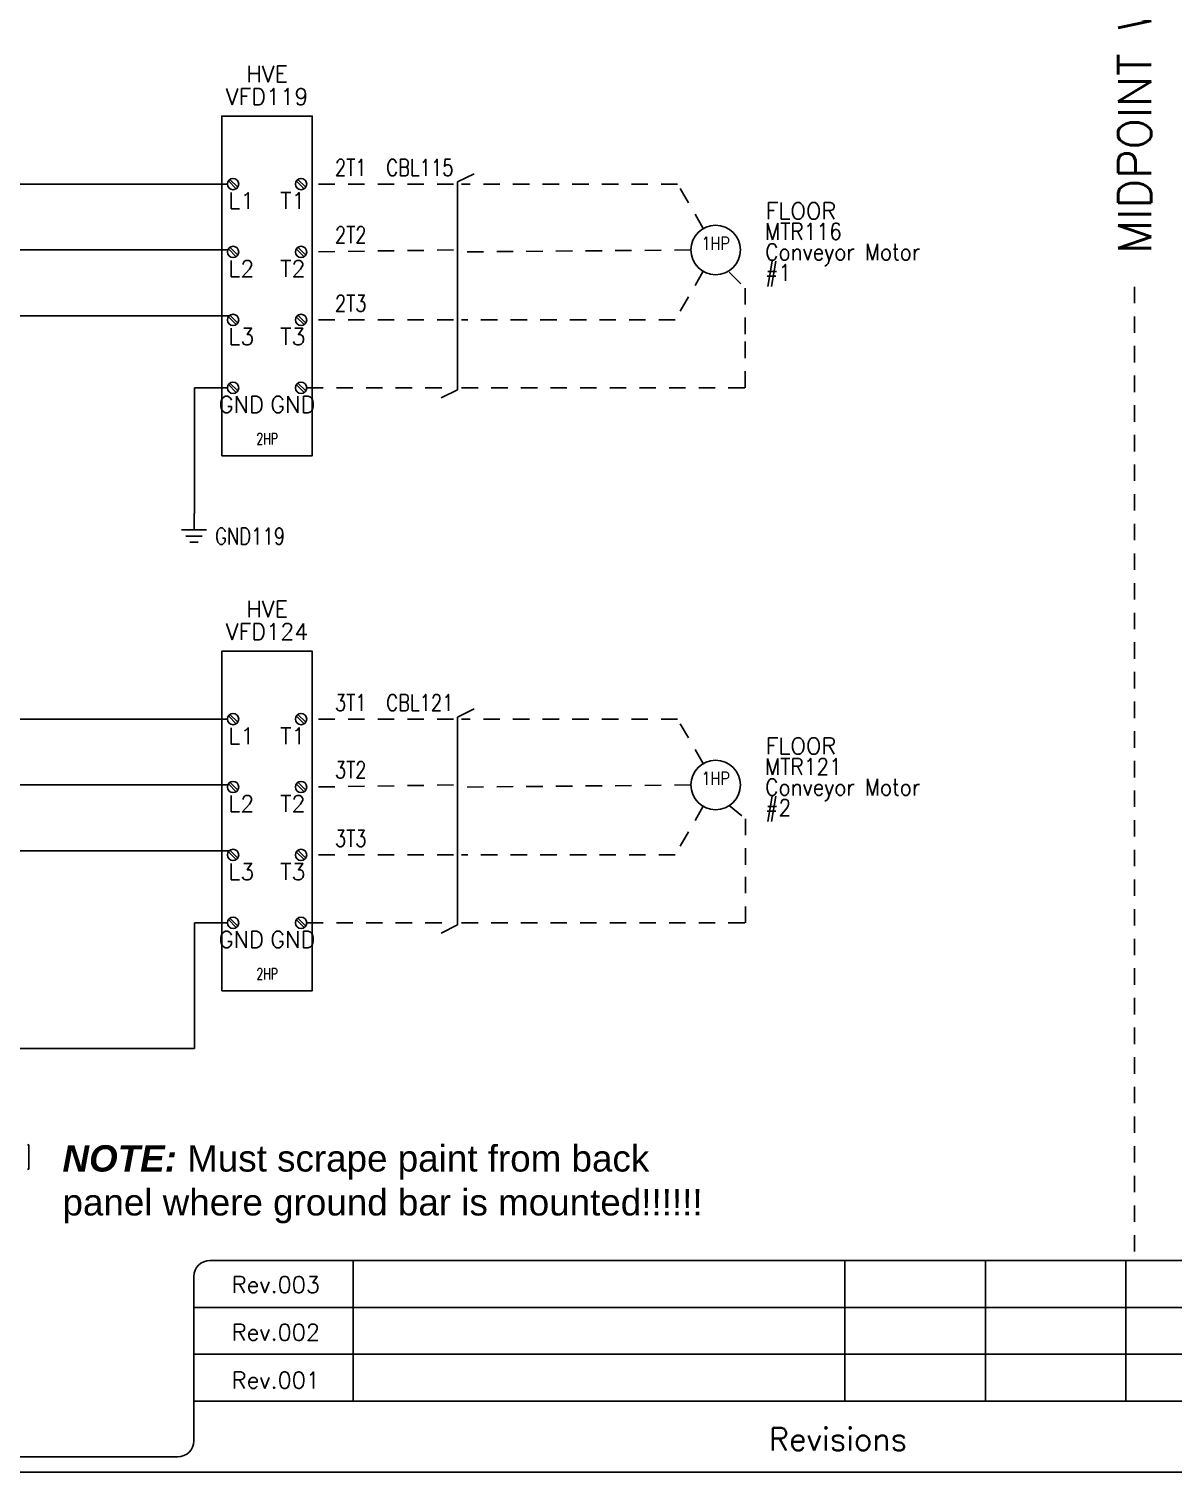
# Model space of a CAD drawing. Header units: inches. Extents: x 0 to 34.2, y 0 to 22.
# Drawn here: x 8.74 to 17.43, y -0.04 to 10.91 of the extents above; entities that cross this region are included whole.
import ezdxf
from ezdxf.enums import TextEntityAlignment as Align

# ---------------------------------------------------------------- set-up
doc = ezdxf.new("R2010")
doc.units = ezdxf.units.IN
doc.header["$MEASUREMENT"] = 0
doc.linetypes.add('HIDDEN2', pattern=[0.1875, 0.125, -0.0625])
doc.linetypes.add('SLD-Solid', pattern=[0])
for name, color, linetype in [('BRN_12AWG', 44, 'Continuous'), ('DESC', 150, 'Continuous'), ('GRN_14AWG', 3, 'Continuous'), ('LINK', 9, 'Continuous'), ('LOC', 8, 'Continuous'), ('MISC', 7, 'Continuous'), ('ORG_12AWG', 40, 'Continuous'), ('SYMS', 7, 'Continuous'), ('TAGS', 1, 'Continuous'), ('TERMS', 3, 'Continuous'), ('WIRENO', 3, 'Continuous'), ('YEL_12AWG', 2, 'Continuous')]:
    doc.layers.add(name, color=color, linetype=linetype)
doc.layers.add('MidPoint', color=210, linetype='HIDDEN2', plot=False)
doc.styles.add('Fields', font='simplex.shx', dxfattribs={"height": 0.185})
doc.styles.get("Standard").update_dxf_attribs({"font": 'arial.ttf'})
doc.styles.add('Title_Block', font='simplex.shx', dxfattribs={"height": 0.185})
doc.styles.add('WD', font='romans.shx', dxfattribs={"height": 0.185})

# ---------------------------------------------------------------- blocks, each defined once
blk = doc.blocks.new('RG_Master_Ver_4_2_2')
at = {"color": 3}
for p, q in [((10.12, 1.563), (34.15, 1.563)), ((11.207, 1.563), (11.207, 0.496)), ((14.942, 1.563), (14.942, 0.496)), ((16.009, 1.563), (16.009, 0.496)), ((17.076, 1.563), (17.076, 0.496)), ((9.998, 1.441), (9.998, 0.194)), ((9.998, 1.207), (19.566, 1.207)), ((9.998, 0.852), (19.566, 0.852)), ((9.998, 0.496), (19.566, 0.496)), ((0.247, 0.072), (9.875, 0.072))]:
    blk.add_line(p, q, dxfattribs=at)
blk.add_lwpolyline([(0, -0.044), (34.25, -0.044), (34.25, 21.956), (0, 21.956)], close=True, dxfattribs=at)
for centre, start, end in [((10.12, 1.441), 90, 180), ((9.875, 0.194), 270, 360)]:
    blk.add_arc(centre, 0.122, start, end, dxfattribs=at)
at = {"layer": 'MidPoint'}
blk.add_line((17.141, 8.956), (17.141, 1.581), dxfattribs=at)
at = {"style": 'Title_Block'}
for s, width, heights, insert, char_height, attachment_point in [('\\pxqc;Rev.003', 1.24498, [0], (9.998, 1.442), 0.125, 1), ('\\pxqc;Rev.002', 1.24498, [0], (9.998, 1.08), 0.125, 1), ('\\pxqc;Rev.001', 1.24498, [0], (9.998, 0.717), 0.125, 1), ('\\pxqc;Revisions', 9.42628, [0.392], (14.889, 0.206), 0.17145, 5)]:
    blk.add_mtext_dynamic_manual_height_columns(s, width=width, gutter_width=0.857, heights=heights, dxfattribs=dict(at, insert=insert, char_height=char_height, attachment_point=attachment_point))
at = {"style": 'Fields'}
for tag, p in [('DESCRIPTION_3', (13.116, 1.307)), ('DRN_3', (15.472, 1.307)), ('CHK_3', (16.529, 1.307)), ('APP_3', (17.552, 1.307)), ('DATE_3', (18.829, 1.307)), ('CUSTOMER', (28.997, 1.214)), ('DRAWING_DESC', (32.229, 1.246)), ('DESCRIPTION_2', (13.116, 0.951)), ('DRN_2', (15.472, 0.951)), ('CHK_2', (16.529, 0.951)), ('APP_2', (17.552, 0.951)), ('DATE_2', (18.829, 0.951)), ('SIZE', (30.715, 0.894)), ('DRAWING_#', (32.125, 0.894)), ('REV', (33.543, 0.894)), ('DESCRIPTION_1', (13.116, 0.596)), ('DRN_1', (15.472, 0.596)), ('CHK_1', (16.529, 0.596)), ('APP_1', (17.552, 0.596)), ('DATE_1', (18.829, 0.596)), ('PROJECT_#', (28.981, 0.581)), ('DRN_BY', (30.875, 0.524)), ('CHK_BY', (31.762, 0.524)), ('APP_BY', (32.75, 0.524)), ('SCALE', (33.652, 0.524)), ('PROJECT_NAME', (29.021, 0.176)), ('SHEETNUM', (32.753, 0.176)), ('TTL_SHTS', (33.547, 0.176))]:
    blk.add_attdef(tag, text='', height=0.125, dxfattribs=at).set_placement(p, align=Align.CENTER)
at = {"style": 'Fields', "flags": 9}
blk.add_attdef('WD_TB', (9.953, 0.194), '', height=0.0638, dxfattribs=at)
at = {"layer": 'MidPoint', "insert": (17.016, 9.206), "char_height": 0.25, "attachment_point": 1, "rotation": 90, "style": 'Fields'}
blk.add_mtext_dynamic_manual_height_columns('MIDPOINT WILL NOT PRINT', width=5.375, gutter_width=0.575, heights=[0], dxfattribs=at)
blk = doc.blocks.new('HDV1_GND_BAR9')
at = {"color": 7, "linetype": 'SLD-Solid', "lineweight": 25}
blk.add_line((2.557, 0.184), (2.557, 0.013), dxfattribs=at)
for centre, start, end in [((2.547, 0.184), 0, 90), ((2.547, 0.013), 270, 0)]:
    blk.add_arc(centre, 0.0102, start, end, dxfattribs=at)
at = {"style": 'WD', "width": 0.7}
for tag, p in [('INST', (0, 1.045)), ('LOC', (0, 0.875)), ('DESC1', (0, 0.719)), ('DESC2', (0, 0.562)), ('DESC3', (0, 0.415)), ('XREF', (1.188, -0.188))]:
    blk.add_attdef(tag, text='', height=0.125, dxfattribs=at).set_placement(p, align=Align.CENTER)
at = {"style": 'WD'}
blk.add_attdef('TAG1', text='', height=0.125, dxfattribs=at).set_placement((0, 0.25), align=Align.CENTER)
for tag, p, height, flags in [('FAMILY', (2.455, 0.34), 0.01, 9), ('X0TERM01', (0.362, 0.094), 0.005, 1), ('X0TERM02', (0.594, 0.092), 0.005, 1), ('X0TERM03', (0.824, 0.097), 0.005, 1), ('X0TERM04', (1.049, 0.097), 0.005, 1), ('X0TERM05', (1.278, 0.097), 0.005, 1), ('X0TERM06', (1.511, 0.099), 0.005, 1), ('X0TERM07', (1.743, 0.099), 0.005, 1), ('X0TERM08', (1.972, 0.097), 0.005, 1), ('X0TERM09', (2.192, 0.097), 0.005, 1)]:
    blk.add_attdef(tag, p, '', height=height, dxfattribs=dict(at, flags=flags))
at = {"style": 'WD', "flags": 9}
for tag, p in [('ASSYCODE', (2.48, 0.259)), ('MFG', (2.478, 0.276)), ('CAT', (2.48, 0.296))]:
    blk.add_attdef(tag, text='', height=0.01, dxfattribs=at).set_placement(p, align=Align.CENTER)
at = {"style": 'WD', "width": 0.8}
for tag, p in [('TERM01', (0.425, 0.094)), ('TERM02', (0.657, 0.092)), ('TERM03', (0.886, 0.097)), ('TERM04', (1.111, 0.097)), ('TERM05', (1.341, 0.097)), ('TERM06', (1.573, 0.099)), ('TERM07', (1.805, 0.099)), ('TERM08', (2.035, 0.097)), ('TERM09', (2.255, 0.097))]:
    blk.add_attdef(tag, text='', height=0.125, dxfattribs=at).set_placement(p, align=Align.MIDDLE_LEFT)
blk = doc.blocks.new('HDV1_VFD001')
for p, q in [((0.573, 3.535), (0.66, 3.448)), ((0.59, 3.552), (0.677, 3.465)), ((1.323, 3.535), (1.41, 3.448)), ((1.34, 3.552), (1.427, 3.465)), ((0.573, 2.785), (0.66, 2.698)), ((0.59, 2.802), (0.677, 2.715)), ((1.323, 2.785), (1.41, 2.698)), ((1.34, 2.802), (1.427, 2.715)), ((0.573, 2.035), (0.66, 1.948)), ((0.59, 2.052), (0.677, 1.965)), ((1.323, 2.035), (1.41, 1.948)), ((1.34, 2.052), (1.427, 1.965)), ((0.573, 1.285), (0.66, 1.198)), ((0.59, 1.302), (0.677, 1.215)), ((1.323, 1.285), (1.41, 1.198)), ((1.34, 1.302), (1.427, 1.215))]:
    blk.add_line(p, q)
blk.add_lwpolyline([(0.5, 0.5), (1.5, 0.5), (1.5, 4.25), (0.5, 4.25)], close=True)
for centre in [(0.625, 3.5), (1.375, 3.5), (0.625, 2.75), (1.375, 2.75), (0.625, 2), (1.375, 2), (0.625, 1.25), (1.375, 1.25)]:
    blk.add_circle(centre, 0.0625)
at = {"style": 'WD', "width": 0.7}
for tag, p in [('LOC', (1, 4.625)), ('DESC1', (1, 4)), ('DESC2', (1, 3.812)), ('DESC3', (1, 3.665)), ('RATING1', (1, 0.625)), ('INST', (1, 0.25)), ('XREF', (1, 0))]:
    blk.add_attdef(tag, text='', height=0.125, dxfattribs=at).set_placement(p, align=Align.CENTER)
at = {"style": 'WD'}
blk.add_attdef('TAG1', text='', height=0.125, dxfattribs=at).set_placement((1, 4.375), align=Align.CENTER)
for tag, p, flags in [('X4TERM01', (0.562, 3.5), 1), ('X1TERM05', (1.438, 3.5), 1), ('FAMILY', (0.955, 3.09), 9), ('X4TERM02', (0.562, 2.75), 1), ('X1TERM06', (1.438, 2.75), 1), ('X4TERM03', (0.562, 2), 1), ('X1TERM07', (1.438, 2), 1), ('X4TERM04', (0.562, 1.25), 1), ('X1TERM08', (1.438, 1.25), 1)]:
    blk.add_attdef(tag, p, '', height=0.01, dxfattribs=dict(at, flags=flags))
at = {"style": 'WD', "width": 0.8}
for tag, p in [('TERM01', (0.625, 3.406)), ('TERM05', (1.375, 3.406)), ('TERM02', (0.625, 2.656)), ('TERM06', (1.375, 2.656)), ('TERM03', (0.625, 1.906)), ('TERM07', (1.375, 1.906)), ('TERM04', (0.625, 1.156)), ('TERM08', (1.375, 1.156))]:
    blk.add_attdef(tag, text='', height=0.125, dxfattribs=at).set_placement(p, align=Align.TOP_CENTER)
at = {"style": 'WD', "flags": 9}
for tag, p in [('MFG', (0.978, 3.026)), ('CAT', (0.98, 3.046)), ('ASSYCODE', (0.98, 3.009))]:
    blk.add_attdef(tag, text='', height=0.01, dxfattribs=at).set_placement(p, align=Align.CENTER)
blk = doc.blocks.new('HMO13')
blk.add_circle((0, 0), 0.188)
at = {"style": 'WD'}
for tag, p, width in [('INST', (0.381, 0.403), 0.7), ('LOC', (0.381, 0.234), 0.7), ('TAG1', (0.375, 0.077), 0.9), ('DESC1', (0.376, -0.079), 0.9), ('DESC2', (0.376, -0.235), 0.9), ('DESC3', (0.376, -0.391), 0.9), ('RATING3', (0.375, -0.548), 0.8), ('RATING4', (0.375, -0.704), 0.8), ('WDTAGALT', (0.375, -0.875), 0.7)]:
    blk.add_attdef(tag, p, '', height=0.125, dxfattribs=dict(at, width=width))
at = {"style": 'WD', "flags": 1}
for tag, p in [('X0TERM01', (-0.094, 0.162)), ('X4TERM02', (-0.188, 0)), ('X0TERM03', (-0.094, -0.162)), ('X0TERM04', (0.133, -0.133))]:
    blk.add_attdef(tag, p, '', height=0.0125, dxfattribs=at)
at = {"linetype": 'Continuous', "style": 'WD', "flags": 9}
blk.add_attdef('ASSYCODE', text='', height=0.01, dxfattribs=at).set_placement((0, 0.125), align=Align.CENTER)
at = {"style": 'WD', "flags": 9}
blk.add_attdef('FAMILY', text='', height=0.01, dxfattribs=at).set_placement((-0.005, 0.17), align=Align.CENTER)
at = {"linetype": 'Continuous', "style": 'WD', "flags": 1}
for tag, p in [('MFG', (0, 0.14)), ('CAT', (0, 0.159))]:
    blk.add_attdef(tag, text='', height=0.01, dxfattribs=at).set_placement(p, align=Align.MIDDLE)
at = {"style": 'WD', "width": 0.8}
blk.add_attdef('RATING1', text='', height=0.1, dxfattribs=at).set_placement((0, 0), align=Align.CENTER)
blk.add_attdef('RATING2', text='', height=0.1, dxfattribs=at).set_placement((0, -0.031), align=Align.TOP_CENTER)
blk = doc.blocks.new('HDV1_GND_TMK')
for p, q in [((0, 0.125), (0, 0.25)), ((0.094, 0.125), (-0.094, 0.125)), ((0.062, 0.078), (-0.062, 0.078)), ((0.031, 0.031), (-0.031, 0.031))]:
    blk.add_line(p, q)
at = {"style": 'WD', "width": 0.8}
for tag, p in [('INST', (0.16, 0.39)), ('LOC', (0.16, 0.233)), ('TAG1', (0.16, 0.077)), ('DESC1', (0.16, -0.079))]:
    blk.add_attdef(tag, text='', height=0.125, dxfattribs=at).set_placement(p, align=Align.MIDDLE_LEFT)
at = {"style": 'WD', "flags": 1}
blk.add_attdef('X2TERM01', (0, 0.25), '', height=0.005, dxfattribs=at)
for tag in ['ASSYCODE', 'CAT', 'MFG', 'FAMILY']:
    blk.add_attdef(tag, (0.535, -0.048), '', height=0.01, rotation=270, dxfattribs=at)
blk = doc.blocks.new('HW01_5')
blk.add_line((0.125, 0.078), (0, 0.016))
at = {"style": 'WD', "width": 0.7, "flags": 1}
for tag, p in [('INST', (0, 0.388)), ('LOC', (0, 0.219))]:
    blk.add_attdef(tag, text='', height=0.125, dxfattribs=at).set_placement(p, align=Align.CENTER)
at = {"style": 'WD', "width": 0.8}
blk.add_attdef('TAG1', text='', height=0.125, dxfattribs=at).set_placement((-0.031, 0.062), align=Align.RIGHT)
at = {"style": 'WD', "flags": 9}
blk.add_attdef('FAMILY', text='', height=0.01, dxfattribs=at).set_placement((0.023, 0.118), align=Align.CENTER)
at = {"style": 'WD', "width": 0.8}
blk.add_attdef('RATING1', (0.156, 0.062), '', height=0.125, dxfattribs=at)
at = {"color": 7, "style": 'WD'}
for tag, p in [('X4_TINY_DOT_DONT_REMOVE', (-0.031, 0)), ('X1_TINY_DOT_DONT_REMOVE', (0.031, 0))]:
    blk.add_attdef(tag, p, '', height=0.0001, dxfattribs=at)
at = {"style": 'WD', "flags": 1}
for tag, p, height in [('X4TERM01', (-0.031, 0), 0.0125), ('X8LINK', (0, 0.016), 0.005), ('X1TERM01', (0.031, 0), 0.0125)]:
    blk.add_attdef(tag, p, '', height=height, dxfattribs=at)
at = {"linetype": 'Continuous', "style": 'WD', "flags": 9}
blk.add_attdef('ASSYCODE', text='', height=0.01, dxfattribs=at).set_placement((0.029, 0.042), align=Align.CENTER)
at = {"style": 'WD', "width": 0.8, "flags": 1}
blk.add_attdef('MFG', text='', height=0.0938, dxfattribs=at).set_placement((-0.125, -0.031), align=Align.TOP_RIGHT)
blk.add_attdef('CAT', text='', height=0.0938, dxfattribs=at).set_placement((0.031, -0.031), align=Align.TOP_LEFT)
at = {"style": 'WD', "width": 0.7, "flags": 1}
for tag, p in [('XREF', (0.062, -0.3)), ('DESC1', (0.062, -0.456)), ('DESC2', (0.062, -0.613)), ('DESC3', (0.062, -0.769))]:
    blk.add_attdef(tag, p, '', height=0.125, dxfattribs=at)
blk = doc.blocks.new('HW02_5B')
at = {"style": 'WD', "width": 0.7, "flags": 1}
for tag, p in [('INST', (0, 0.388)), ('LOC', (0, 0.219))]:
    blk.add_attdef(tag, text='', height=0.125, dxfattribs=at).set_placement(p, align=Align.CENTER)
at = {"style": 'WD', "width": 0.8}
blk.add_attdef('TAG2', text='', height=0.125, dxfattribs=at).set_placement((-0.062, 0.062), align=Align.RIGHT)
at = {"style": 'WD', "flags": 9}
blk.add_attdef('FAMILY', text='', height=0.01, dxfattribs=at).set_placement((0.023, 0.118), align=Align.CENTER)
at = {"style": 'WD', "width": 0.8}
blk.add_attdef('RATING1', (0.094, 0.062), '', height=0.125, dxfattribs=at)
at = {"color": 7, "style": 'WD'}
for tag, p in [('X4_TINY_DOT_DONT_REMOVE', (-0.031, 0)), ('X1_TINY_DOT_DONT_REMOVE', (0.031, 0))]:
    blk.add_attdef(tag, p, '', height=0.0001, dxfattribs=at)
at = {"style": 'WD', "flags": 1}
for tag, p, height in [('X4TERM01', (-0.031, 0), 0.0125), ('X2LINK', (0, 0), 0.01), ('X8LINK', (0, 0), 0.005), ('X1TERM01', (0.031, 0), 0.0125)]:
    blk.add_attdef(tag, p, '', height=height, dxfattribs=at)
at = {"style": 'WD', "width": 0.7, "flags": 1}
for tag, p in [('XREF', (0.062, -0.206)), ('DESC1', (0.062, -0.363)), ('DESC2', (0.062, -0.519)), ('DESC3', (0.062, -0.675))]:
    blk.add_attdef(tag, p, '', height=0.125, dxfattribs=at)
blk = doc.blocks.new('HW02_5')
blk.add_line((0, -0.016), (-0.125, -0.078))
at = {"style": 'WD', "width": 0.7, "flags": 1}
for tag, p in [('INST', (0, 0.388)), ('LOC', (0, 0.219)), ('XREF', (0, -0.3)), ('DESC1', (0, -0.456)), ('DESC2', (0, -0.613)), ('DESC3', (0, -0.769))]:
    blk.add_attdef(tag, text='', height=0.125, dxfattribs=at).set_placement(p, align=Align.CENTER)
at = {"style": 'WD', "width": 0.8}
blk.add_attdef('TAG2', text='', height=0.125, dxfattribs=at).set_placement((-0.062, 0.062), align=Align.RIGHT)
at = {"style": 'WD', "flags": 9}
blk.add_attdef('FAMILY', text='', height=0.01, dxfattribs=at).set_placement((0.023, 0.118), align=Align.CENTER)
at = {"style": 'WD', "width": 0.8}
blk.add_attdef('RATING1', (0.094, 0.062), '', height=0.125, dxfattribs=at)
at = {"color": 7, "style": 'WD'}
for tag, p in [('X4_TINY_DOT_DONT_REMOVE', (-0.031, 0)), ('X1_TINY_DOT_DONT_REMOVE', (0.031, 0))]:
    blk.add_attdef(tag, p, '', height=0.0001, dxfattribs=at)
at = {"style": 'WD', "flags": 1}
for tag, p, height in [('X4TERM01', (-0.031, 0), 0.0125), ('X1TERM01', (0.031, 0), 0.0125), ('X2LINK', (0, -0.016), 0.005)]:
    blk.add_attdef(tag, p, '', height=height, dxfattribs=at)
blk = doc.blocks.new('WD_WNH')
at = {"linetype": 'Continuous', "style": 'WD', "width": 0.8}
blk.add_attdef('WIRENO', text='', height=0.125, dxfattribs=at).set_placement((0, 0.062), align=Align.CENTER)
at = {"style": 'WD', "flags": 1}
for tag, p in [('W01USER', (0, 0.078)), ('W02USER', (0, 0.07)), ('W03USER', (0, 0.062)), ('W04USER', (0, 0.055)), ('W05USER', (0, 0.047)), ('W06USER', (0, 0.039)), ('W07USER', (0, 0.031)), ('W08USER', (0, 0.023)), ('W09USER', (0, 0.016)), ('W10USER', (0, 0.008))]:
    blk.add_attdef(tag, text='', height=0.005, dxfattribs=at).set_placement(p, align=Align.CENTER)

msp = doc.modelspace()

# ---------------------------------------------------------------- linework, layer by layer
at = {"layer": 'BRN_12AWG'}
for p, q in [((6.46, 9.735), (10.253, 9.735)), ((6.46, 5.673), (10.253, 5.673))]:
    msp.add_line(p, q, dxfattribs=at)
at = {"layer": 'BRN_12AWG', "linetype": 'HIDDEN2'}
for p, q in [((11.969, 9.735), (10.855, 9.735)), ((13.671, 9.735), (12.031, 9.735)), ((13.866, 9.398), (13.671, 9.735)), ((11.969, 5.673), (10.855, 5.673)), ((13.671, 5.673), (12.031, 5.673)), ((13.866, 5.335), (13.671, 5.673))]:
    msp.add_line(p, q, dxfattribs=at)
at = {"layer": 'GRN_14AWG', "linetype": 'HIDDEN2'}
for p, q in [((14.062, 9.067), (14.184, 8.946)), ((14.184, 8.946), (14.184, 8.562)), ((14.184, 8.189), (14.184, 8.562)), ((10.855, 8.189), (11.969, 8.189)), ((12.031, 8.189), (14.184, 8.189)), ((14.062, 5.016), (14.187, 4.917)), ((14.187, 4.917), (14.187, 4.562)), ((14.187, 4.126), (14.187, 4.562)), ((10.855, 4.126), (11.969, 4.126)), ((12.031, 4.126), (14.187, 4.126))]:
    msp.add_line(p, q, dxfattribs=at)
at = {"layer": 'GRN_14AWG'}
for p, q in [((10.253, 8.189), (10.003, 8.189)), ((10.003, 8.189), (10.003, 7.235)), ((10.253, 4.126), (10.003, 4.126)), ((10.003, 4.126), (10.003, 3.173)), ((10.003, 3.173), (8.375, 3.173))]:
    msp.add_line(p, q, dxfattribs=at)
at = {"layer": 'LINK', "linetype": 'Continuous'}
for points in [[(12, 9.751), (12, 8.173)], [(12, 5.689), (12, 4.11)]]:
    msp.add_lwpolyline(points, dxfattribs=at)
at = {"layer": 'ORG_12AWG'}
for p, q in [((6.46, 9.235), (10.253, 9.235)), ((6.46, 5.173), (10.253, 5.173))]:
    msp.add_line(p, q, dxfattribs=at)
at = {"layer": 'ORG_12AWG', "linetype": 'HIDDEN2'}
for p, q in [((11.969, 9.235), (10.855, 9.22)), ((13.772, 9.235), (12.031, 9.22)), ((11.969, 5.173), (10.855, 5.157)), ((13.772, 5.173), (12.031, 5.157))]:
    msp.add_line(p, q, dxfattribs=at)
at = {"layer": 'YEL_12AWG', "linetype": 'HIDDEN2'}
for p, q in [((13.866, 9.073), (13.653, 8.704)), ((11.969, 8.704), (10.855, 8.704)), ((13.653, 8.704), (12.031, 8.704)), ((13.866, 5.011), (13.653, 4.642)), ((11.969, 4.642), (10.855, 4.642)), ((13.653, 4.642), (12.031, 4.642))]:
    msp.add_line(p, q, dxfattribs=at)
at = {"layer": 'YEL_12AWG'}
for p, q in [((6.46, 8.735), (10.266, 8.735)), ((6.46, 4.673), (10.266, 4.673))]:
    msp.add_line(p, q, dxfattribs=at)

# ---------------------------------------------------------------- block references
msp.add_blockref('RG_Master_Ver_4_2_2', (0, 0))
at = {"layer": 'SYMS'}
ref = msp.add_blockref('HDV1_VFD001', (9.866, 7.329), dxfattribs=dict(at, xscale=0.6875, yscale=0.6875, zscale=0.6875))
ref.add_attrib('TAG1', 'VFD119', dxfattribs={"layer": 'TAGS', "height": 0.125, "style": 'WD'}).set_placement((10.554, 10.337), align=Align.CENTER)
ref.add_attrib('LOC', 'HVE', dxfattribs={"layer": 'LOC', "height": 0.125, "style": 'WD'}).set_placement((10.554, 10.509), align=Align.CENTER)
ref.add_attrib('RATING1', '2HP', dxfattribs={"layer": 'MISC', "height": 0.0859, "style": 'WD', "width": 0.7}).set_placement((10.554, 7.759), align=Align.CENTER)
ref.add_attrib('TERM01', 'L1', dxfattribs={"layer": 'TERMS', "height": 0.125, "style": 'WD'}).set_placement((10.358, 9.671), align=Align.TOP_CENTER)
ref.add_attrib('TERM02', 'L2', dxfattribs={"layer": 'TERMS', "height": 0.125, "style": 'WD'}).set_placement((10.358, 9.155), align=Align.TOP_CENTER)
ref.add_attrib('TERM03', 'L3', dxfattribs={"layer": 'TERMS', "height": 0.125, "style": 'WD'}).set_placement((10.358, 8.64), align=Align.TOP_CENTER)
ref.add_attrib('TERM04', 'GND', dxfattribs={"layer": 'TERMS', "height": 0.125, "style": 'WD'}).set_placement((10.358, 8.124), align=Align.TOP_CENTER)
ref.add_attrib('TERM05', 'T1', dxfattribs={"layer": 'TERMS', "height": 0.125, "style": 'WD'}).set_placement((10.749, 9.671), align=Align.TOP_CENTER)
ref.add_attrib('TERM06', 'T2', dxfattribs={"layer": 'TERMS', "height": 0.125, "style": 'WD'}).set_placement((10.749, 9.155), align=Align.TOP_CENTER)
ref.add_attrib('TERM07', 'T3', dxfattribs={"layer": 'TERMS', "height": 0.125, "style": 'WD'}).set_placement((10.749, 8.64), align=Align.TOP_CENTER)
ref.add_attrib('TERM08', 'GND', dxfattribs={"layer": 'TERMS', "height": 0.125, "style": 'WD'}).set_placement((10.749, 8.124), align=Align.TOP_CENTER)
ref = msp.add_blockref('HW01_5', (12, 9.735), dxfattribs=at)
ref.add_attrib('X1_TINY_DOT_DONT_REMOVE', '.', (12.031, 9.735), dxfattribs={"layer": 'MISC', "color": 7, "height": 0.0001, "style": 'WD'})
ref.add_attrib('X4_TINY_DOT_DONT_REMOVE', '.', (11.969, 9.735), dxfattribs={"layer": 'MISC', "color": 7, "height": 0.0001, "style": 'WD'})
ref.add_attrib('TAG1', 'CBL115', dxfattribs={"layer": 'TAGS', "height": 0.125, "style": 'WD', "width": 0.8}).set_placement((11.969, 9.798), align=Align.RIGHT)
ref = msp.add_blockref('HMO13', (13.96, 9.235), dxfattribs=at)
ref.add_attrib('RATING1', '1HP', dxfattribs={"layer": 'MISC', "height": 0.1, "style": 'WD', "width": 0.8}).set_placement((13.96, 9.235), align=Align.CENTER)
ref.add_attrib('DESC1', 'Conveyor Motor', (14.336, 9.157), dxfattribs={"layer": 'DESC', "height": 0.125, "style": 'WD', "width": 0.9})
ref.add_attrib('DESC2', '#1', (14.336, 9), dxfattribs={"layer": 'DESC', "height": 0.125, "style": 'WD', "width": 0.9})
ref.add_attrib('LOC', 'FLOOR', (14.34, 9.469), dxfattribs={"layer": 'LOC', "height": 0.125, "style": 'WD'})
ref.add_attrib('TAG1', 'MTR116', (14.335, 9.313), dxfattribs={"layer": 'TAGS', "height": 0.125, "style": 'WD', "width": 0.9})
ref = msp.add_blockref('HW02_5B', (12, 9.22), dxfattribs=at)
ref.add_attrib('X1_TINY_DOT_DONT_REMOVE', '.', (12.031, 9.22), dxfattribs={"layer": 'MISC', "color": 7, "height": 0.0001, "style": 'WD'})
ref.add_attrib('X4_TINY_DOT_DONT_REMOVE', '.', (11.969, 9.22), dxfattribs={"layer": 'MISC', "color": 7, "height": 0.0001, "style": 'WD'})
ref = msp.add_blockref('HW02_5B', (12, 8.704), dxfattribs=at)
ref.add_attrib('X1_TINY_DOT_DONT_REMOVE', '.', (12.031, 8.704), dxfattribs={"layer": 'MISC', "color": 7, "height": 0.0001, "style": 'WD'})
ref.add_attrib('X4_TINY_DOT_DONT_REMOVE', '.', (11.969, 8.704), dxfattribs={"layer": 'MISC', "color": 7, "height": 0.0001, "style": 'WD'})
ref = msp.add_blockref('HW02_5', (12, 8.189), dxfattribs=at)
ref.add_attrib('X4_TINY_DOT_DONT_REMOVE', '.', (11.969, 8.189), dxfattribs={"layer": 'MISC', "color": 7, "height": 0.0001, "style": 'WD'})
ref.add_attrib('X1_TINY_DOT_DONT_REMOVE', '.', (12.031, 8.189), dxfattribs={"layer": 'MISC', "color": 7, "height": 0.0001, "style": 'WD'})
ref = msp.add_blockref('HDV1_GND_TMK', (9.999, 6.985), dxfattribs=at)
ref.add_attrib('TAG1', 'GND119', dxfattribs={"layer": 'TAGS', "height": 0.125, "style": 'WD', "width": 0.8}).set_placement((10.159, 7.062), align=Align.MIDDLE_LEFT)
ref = msp.add_blockref('HDV1_VFD001', (9.866, 3.267), dxfattribs=dict(at, xscale=0.6875, yscale=0.6875, zscale=0.6875))
ref.add_attrib('TAG1', 'VFD124', dxfattribs={"layer": 'TAGS', "height": 0.125, "style": 'WD'}).set_placement((10.554, 6.275), align=Align.CENTER)
ref.add_attrib('LOC', 'HVE', dxfattribs={"layer": 'LOC', "height": 0.125, "style": 'WD'}).set_placement((10.554, 6.446), align=Align.CENTER)
ref.add_attrib('RATING1', '2HP', dxfattribs={"layer": 'MISC', "height": 0.0859, "style": 'WD', "width": 0.7}).set_placement((10.554, 3.696), align=Align.CENTER)
ref.add_attrib('TERM01', 'L1', dxfattribs={"layer": 'TERMS', "height": 0.125, "style": 'WD'}).set_placement((10.358, 5.608), align=Align.TOP_CENTER)
ref.add_attrib('TERM02', 'L2', dxfattribs={"layer": 'TERMS', "height": 0.125, "style": 'WD'}).set_placement((10.358, 5.093), align=Align.TOP_CENTER)
ref.add_attrib('TERM03', 'L3', dxfattribs={"layer": 'TERMS', "height": 0.125, "style": 'WD'}).set_placement((10.358, 4.577), align=Align.TOP_CENTER)
ref.add_attrib('TERM04', 'GND', dxfattribs={"layer": 'TERMS', "height": 0.125, "style": 'WD'}).set_placement((10.358, 4.062), align=Align.TOP_CENTER)
ref.add_attrib('TERM05', 'T1', dxfattribs={"layer": 'TERMS', "height": 0.125, "style": 'WD'}).set_placement((10.749, 5.608), align=Align.TOP_CENTER)
ref.add_attrib('TERM06', 'T2', dxfattribs={"layer": 'TERMS', "height": 0.125, "style": 'WD'}).set_placement((10.749, 5.093), align=Align.TOP_CENTER)
ref.add_attrib('TERM07', 'T3', dxfattribs={"layer": 'TERMS', "height": 0.125, "style": 'WD'}).set_placement((10.749, 4.577), align=Align.TOP_CENTER)
ref.add_attrib('TERM08', 'GND', dxfattribs={"layer": 'TERMS', "height": 0.125, "style": 'WD'}).set_placement((10.749, 4.062), align=Align.TOP_CENTER)
ref = msp.add_blockref('HW01_5', (12, 5.673), dxfattribs=at)
ref.add_attrib('X1_TINY_DOT_DONT_REMOVE', '.', (12.031, 5.673), dxfattribs={"layer": 'MISC', "color": 7, "height": 0.0001, "style": 'WD'})
ref.add_attrib('X4_TINY_DOT_DONT_REMOVE', '.', (11.969, 5.673), dxfattribs={"layer": 'MISC', "color": 7, "height": 0.0001, "style": 'WD'})
ref.add_attrib('TAG1', 'CBL121', dxfattribs={"layer": 'TAGS', "height": 0.125, "style": 'WD', "width": 0.8}).set_placement((11.969, 5.735), align=Align.RIGHT)
ref = msp.add_blockref('HMO13', (13.96, 5.173), dxfattribs=at)
ref.add_attrib('RATING1', '1HP', dxfattribs={"layer": 'MISC', "height": 0.1, "style": 'WD', "width": 0.8}).set_placement((13.96, 5.173), align=Align.CENTER)
ref.add_attrib('DESC1', 'Conveyor Motor', (14.336, 5.094), dxfattribs={"layer": 'DESC', "height": 0.125, "style": 'WD', "width": 0.9})
ref.add_attrib('DESC2', '#2', (14.336, 4.938), dxfattribs={"layer": 'DESC', "height": 0.125, "style": 'WD', "width": 0.9})
ref.add_attrib('LOC', 'FLOOR', (14.34, 5.407), dxfattribs={"layer": 'LOC', "height": 0.125, "style": 'WD'})
ref.add_attrib('TAG1', 'MTR121', (14.335, 5.25), dxfattribs={"layer": 'TAGS', "height": 0.125, "style": 'WD', "width": 0.9})
ref = msp.add_blockref('HW02_5B', (12, 5.157), dxfattribs=at)
ref.add_attrib('X1_TINY_DOT_DONT_REMOVE', '.', (12.031, 5.157), dxfattribs={"layer": 'MISC', "color": 7, "height": 0.0001, "style": 'WD'})
ref.add_attrib('X4_TINY_DOT_DONT_REMOVE', '.', (11.969, 5.157), dxfattribs={"layer": 'MISC', "color": 7, "height": 0.0001, "style": 'WD'})
ref = msp.add_blockref('HW02_5B', (12, 4.642), dxfattribs=at)
ref.add_attrib('X1_TINY_DOT_DONT_REMOVE', '.', (12.031, 4.642), dxfattribs={"layer": 'MISC', "color": 7, "height": 0.0001, "style": 'WD'})
ref.add_attrib('X4_TINY_DOT_DONT_REMOVE', '.', (11.969, 4.642), dxfattribs={"layer": 'MISC', "color": 7, "height": 0.0001, "style": 'WD'})
ref = msp.add_blockref('HW02_5', (12, 4.126), dxfattribs=at)
ref.add_attrib('X4_TINY_DOT_DONT_REMOVE', '.', (11.969, 4.126), dxfattribs={"layer": 'MISC', "color": 7, "height": 0.0001, "style": 'WD'})
ref.add_attrib('X1_TINY_DOT_DONT_REMOVE', '.', (12.031, 4.126), dxfattribs={"layer": 'MISC', "color": 7, "height": 0.0001, "style": 'WD'})
msp.add_blockref('HDV1_GND_BAR9', (6.188, 2.25), dxfattribs=at)
at = {"layer": 'WIRENO'}
ref = msp.add_blockref('WD_WNH', (11.189, 9.735), dxfattribs=at)
ref.add_attrib('WIRENO', '2T1', dxfattribs={"linetype": 'Continuous', "height": 0.125, "style": 'WD', "width": 0.8}).set_placement((11.189, 9.798), align=Align.CENTER)
ref = msp.add_blockref('WD_WNH', (11.189, 9.225), dxfattribs=at)
ref.add_attrib('WIRENO', '2T2', dxfattribs={"linetype": 'Continuous', "height": 0.125, "style": 'WD', "width": 0.8}).set_placement((11.189, 9.287), align=Align.CENTER)
ref = msp.add_blockref('WD_WNH', (11.189, 8.704), dxfattribs=at)
ref.add_attrib('WIRENO', '2T3', dxfattribs={"linetype": 'Continuous', "height": 0.125, "style": 'WD', "width": 0.8}).set_placement((11.189, 8.767), align=Align.CENTER)
ref = msp.add_blockref('WD_WNH', (11.189, 5.673), dxfattribs=at)
ref.add_attrib('WIRENO', '3T1', dxfattribs={"linetype": 'Continuous', "height": 0.125, "style": 'WD', "width": 0.8}).set_placement((11.189, 5.735), align=Align.CENTER)
ref = msp.add_blockref('WD_WNH', (11.189, 5.162), dxfattribs=at)
ref.add_attrib('WIRENO', '3T2', dxfattribs={"linetype": 'Continuous', "height": 0.125, "style": 'WD', "width": 0.8}).set_placement((11.189, 5.225), align=Align.CENTER)
ref = msp.add_blockref('WD_WNH', (11.189, 4.642), dxfattribs=at)
ref.add_attrib('WIRENO', '3T3', dxfattribs={"linetype": 'Continuous', "height": 0.125, "style": 'WD', "width": 0.8}).set_placement((11.189, 4.704), align=Align.CENTER)

# ---------------------------------------------------------------- texts
at = {"insert": (9, 2.438), "char_height": 0.2, "attachment_point": 1}
msp.add_mtext_dynamic_manual_height_columns('{\\fArial|b1|i1|c0|p34;NOTE: }Must scrape paint from back panel where ground bar is mounted!!!!!!', width=5.03969, gutter_width=1, heights=[0], dxfattribs=at)

doc.saveas('drawing.dxf')
